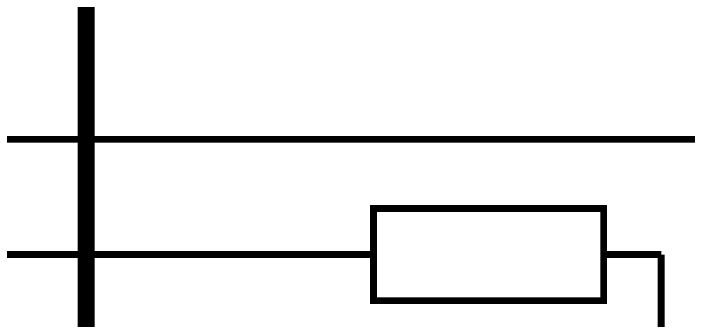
# Model space of a CAD drawing. Header units: millimetres. Extents: x 0 to 841, y 0 to 594.
# Drawn here: x 186.94 to 216.26, y 377.13 to 390.46 of the extents above; entities that cross this region are included whole.
import ezdxf

# ---------------------------------------------------------------- set-up
doc = ezdxf.new("R2010")
doc.units = ezdxf.units.MM
doc.layers.add('Sheet', color=255, linetype='Continuous')

msp = doc.modelspace()

# ---------------------------------------------------------------- linework, layer by layer
at = {"layer": 'Sheet'}
for points, const_width in [([(377.518, 494.99), (370.018, 494.99), (370.018, 502.492), (310.049, 502.492), (262.564, 502.492), (262.564, 384.997), (175.094, 384.997)], 0.3), ([(260.064, 489.988), (260.064, 392.5), (190.095, 392.5), (190.095, 374.994), (190.095, 334.995)], 0.749), ([(175.094, 384.997), (175.094, 379.995), (200.079, 379.995)], 0.3), ([(215.079, 379.995), (215.079, 372.493), (215.079, 359.988), (215.079, 350), (215.079, 339.997), (215.079, 329.993), (215.079, 314.988), (202.579, 314.988), (190.095, 314.988), (177.594, 314.988)], 0.3), ([(202.579, 379.995), (200.079, 379.995)], 0.3), ([(212.579, 379.995), (215.079, 379.995)], 0.3)]:
    msp.add_lwpolyline(points, dxfattribs=dict(at, const_width=const_width))
at = {"layer": 'Sheet', "const_width": 0.3}
msp.add_lwpolyline([(202.579, 381.999), (212.579, 381.999), (212.579, 377.992), (202.579, 377.992), (202.579, 381.999)], close=True, dxfattribs=at)

doc.saveas('drawing.dxf')
